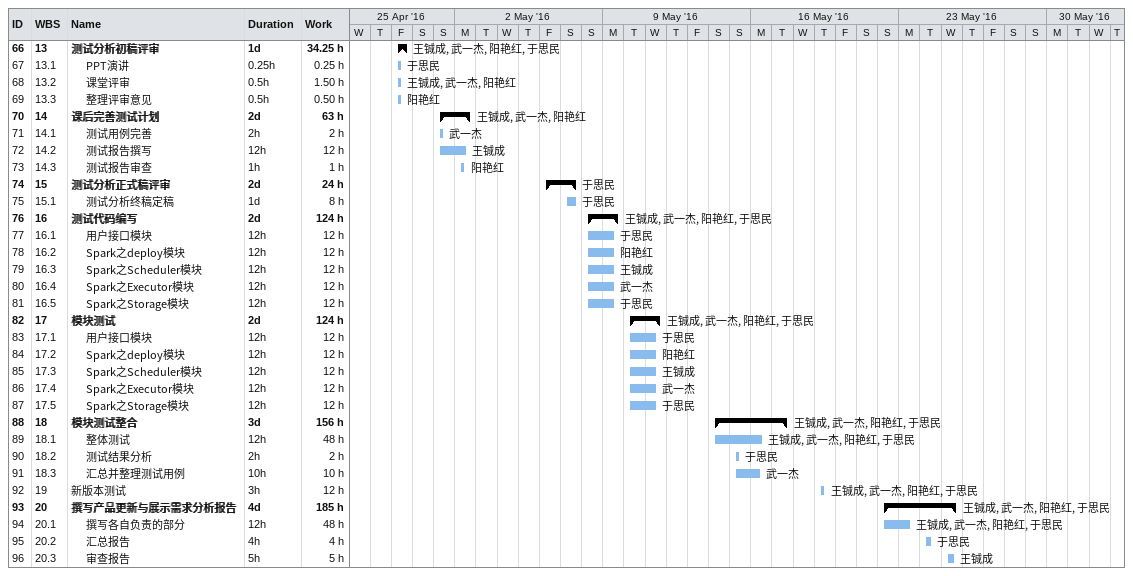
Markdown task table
| ID | WBS | Task | Duration | Start | Finish | Resources | Work (h) |
|---|---|---|---|---|---|---|---|
| 66 | 13 | **测试分析初稿评审** | 1d | 2016-04-29 | 2016-04-29 | 王铖成, 武一杰, 阳艳红, 于思民 | 34.25 |
| 67 | 13.1 | PPT演讲 | 0.25h | 2016-04-29 | 2016-04-29 | 于思民 | 0.25 |
| 68 | 13.2 | 课堂评审 | 0.5h | 2016-04-29 | 2016-04-29 | 王铖成, 武一杰, 阳艳红 | 1.50 |
| 69 | 13.3 | 整理评审意见 | 0.5h | 2016-04-29 | 2016-04-29 | 阳艳红 | 0.50 |
| 70 | 14 | **课后完善测试计划** | 2d | 2016-05-01 | 2016-05-02 | 王铖成, 武一杰, 阳艳红 | 63 |
| 71 | 14.1 | 测试用例完善 | 2h | 2016-05-01 | 2016-05-01 | 武一杰 | 2 |
| 72 | 14.2 | 测试报告撰写 | 12h | 2016-05-01 | 2016-05-02 | 王铖成 | 12 |
| 73 | 14.3 | 测试报告审查 | 1h | 2016-05-02 | 2016-05-02 | 阳艳红 | 1 |
| 74 | 15 | **测试分析正式稿评审** | 2d | 2016-05-06 | 2016-05-07 | 于思民 | 24 |
| 75 | 15.1 | 测试分析终稿定稿 | 1d | 2016-05-07 | 2016-05-07 | 于思民 | 8 |
| 76 | 16 | **测试代码编写** | 2d | 2016-05-08 | 2016-05-09 | 王铖成, 武一杰, 阳艳红, 于思民 | 124 |
| 77 | 16.1 | 用户接口模块 | 12h | 2016-05-08 | 2016-05-09 | 于思民 | 12 |
| 78 | 16.2 | Spark之deploy模块 | 12h | 2016-05-08 | 2016-05-09 | 阳艳红 | 12 |
| 79 | 16.3 | Spark之Scheduler模块 | 12h | 2016-05-08 | 2016-05-09 | 王铖成 | 12 |
| 80 | 16.4 | Spark之Executor模块 | 12h | 2016-05-08 | 2016-05-09 | 武一杰 | 12 |
| 81 | 16.5 | Spark之Storage模块 | 12h | 2016-05-08 | 2016-05-09 | 于思民 | 12 |
| 82 | 17 | **模块测试** | 2d | 2016-05-10 | 2016-05-11 | 王铖成, 武一杰, 阳艳红, 于思民 | 124 |
| 83 | 17.1 | 用户接口模块 | 12h | 2016-05-10 | 2016-05-11 | 于思民 | 12 |
| 84 | 17.2 | Spark之deploy模块 | 12h | 2016-05-10 | 2016-05-11 | 阳艳红 | 12 |
| 85 | 17.3 | Spark之Scheduler模块 | 12h | 2016-05-10 | 2016-05-11 | 王铖成 | 12 |
| 86 | 17.4 | Spark之Executor模块 | 12h | 2016-05-10 | 2016-05-11 | 武一杰 | 12 |
| 87 | 17.5 | Spark之Storage模块 | 12h | 2016-05-10 | 2016-05-11 | 于思民 | 12 |
| 88 | 18 | **模块测试整合** | 3d | 2016-05-14 | 2016-05-17 | 王铖成, 武一杰, 阳艳红, 于思民 | 156 |
| 89 | 18.1 | 整体测试 | 12h | 2016-05-14 | 2016-05-16 | 王铖成, 武一杰, 阳艳红, 于思民 | 48 |
| 90 | 18.2 | 测试结果分析 | 2h | 2016-05-15 | 2016-05-15 | 于思民 | 2 |
| 91 | 18.3 | 汇总并整理测试用例 | 10h | 2016-05-15 | 2016-05-16 | 武一杰 | 10 |
| 92 | 19 | 新版本测试 | 3h | 2016-05-19 | 2016-05-19 | 王铖成, 武一杰, 阳艳红, 于思民 | 12 |
| 93 | 20 | **撰写产品更新与展示需求分析报告** | 4d | 2016-05-22 | 2016-05-25 | 王铖成, 武一杰, 阳艳红, 于思民 | 185 |
| 94 | 20.1 | 撰写各自负责的部分 | 12h | 2016-05-22 | 2016-05-23 | 王铖成, 武一杰, 阳艳红, 于思民 | 48 |
| 95 | 20.2 | 汇总报告 | 4h | 2016-05-24 | 2016-05-24 | 于思民 | 4 |
| 96 | 20.3 | 审查报告 | 5h | 2016-05-25 | 2016-05-25 | 王铖成 | 5 |
